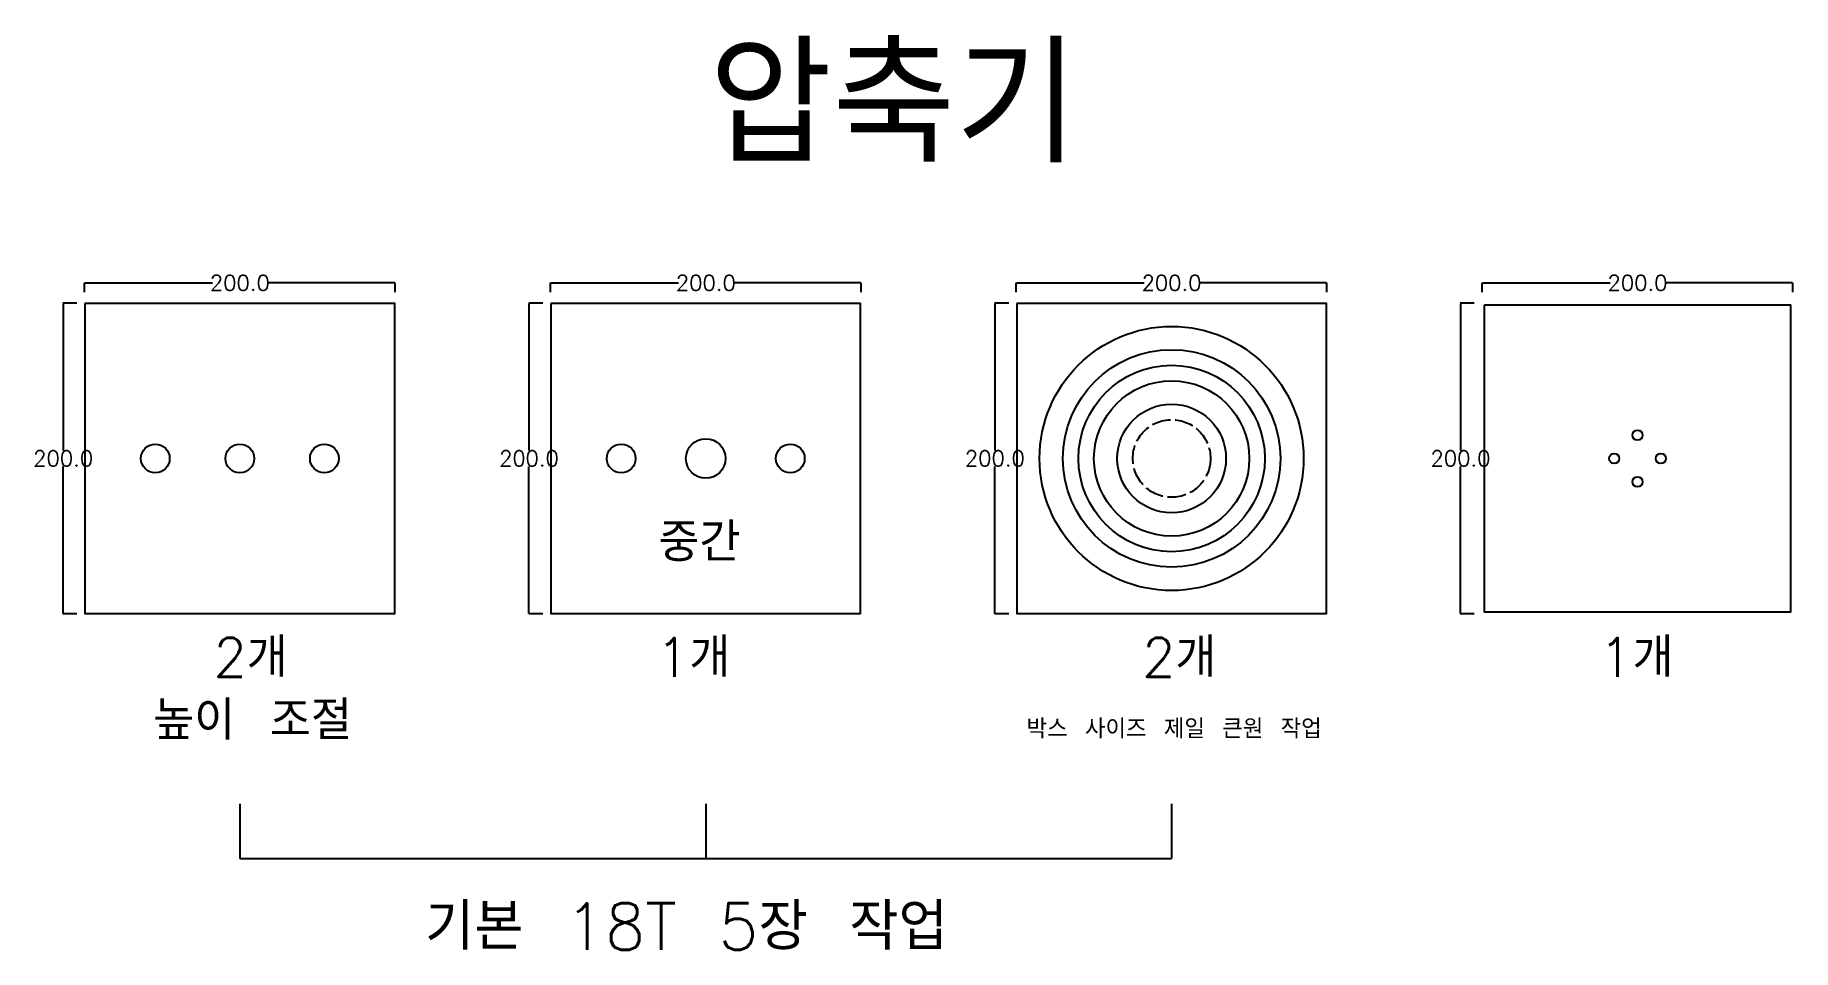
# Model space of a CAD drawing. Header units: millimetres. Extents: x 4055 to 5187, y 28 to 617.
import ezdxf

# ---------------------------------------------------------------- set-up
doc = ezdxf.new("R2010")
doc.units = ezdxf.units.MM
doc.linetypes.add('ACAD_ISO02W100', pattern=[15, 12, -3])
for name, color, linetype in [('TEXT', 7, 'Continuous'), ('볼트 구멍', 7, 'Continuous'), ('치구', 7, 'Continuous'), ('치수', 7, 'Continuous')]:
    doc.layers.add(name, color=color, linetype=linetype)
doc.styles.get("Standard").update_dxf_attribs({"font": 'txt.shx', "bigfont": 'whgtxt.shx'})
doc.dimstyles.get("Standard").update_dxf_attribs({"dimtxt": 7, "dimasz": 0.18, "dimexe": 0.18, "dimexo": 0.0625, "dimgap": 0.09, "dimtad": 0, "dimtih": 1, "dimtoh": 1, "dimdec": 1, "dimzin": 0, "dimdsep": 46, "dimtxsty": 'Standard', "dimcen": 0.09, "dimadec": 0, "dimazin": 0, "dimtfac": 1, "dimtdec": 1, "dimtofl": 0, "dimtmove": 0, "dimatfit": 3, "dimfxl": 0, "dimtolj": 1, "dimtzin": 0, "dimarcsym": 0})

# ---------------------------------------------------------------- blocks, each defined once
blk = doc.blocks.new('*D1')
at = {"layer": 'Defpoints', "color": 0}
for p in [(4286.7, 457.5), (4086.7, 451.6), (4286.7, 451.6)]:
    blk.add_point(p, dxfattribs=at)
at = {"layer": '치수', "color": 0, "lineweight": -2}
for p, q in [((4086.7, 451.6), (4086.7, 457.6)), ((4086.9, 457.5), (4169.1, 457.5)), ((4286.5, 457.5), (4204.3, 457.5)), ((4286.7, 451.6), (4286.7, 457.6))]:
    blk.add_line(p, q, dxfattribs=at)
at = {"layer": '치수', "color": 0}
for points in [[(4086.9, 457.5), (4086.9, 457.4), (4086.7, 457.5)], [(4286.5, 457.5), (4286.5, 457.4), (4286.7, 457.5)]]:
    blk.add_solid(points, dxfattribs=at)
at = {"layer": '치수', "color": 0, "insert": (4186.7, 457.5), "char_height": 10, "attachment_point": 5}
blk.add_mtext('\\A1;200.0', dxfattribs=at)
blk = doc.blocks.new('*D2')
at = {"layer": 'Defpoints', "color": 0}
for p in [(4081.8, 444.5), (4072.9, 244.5), (4081.8, 244.5)]:
    blk.add_point(p, dxfattribs=at)
at = {"layer": '치수', "color": 0, "lineweight": -2}
for p, q in [((4081.8, 444.5), (4072.7, 444.5)), ((4072.9, 444.3), (4072.9, 349.5)), ((4072.9, 244.6), (4072.9, 339.4)), ((4081.8, 244.5), (4072.7, 244.5))]:
    blk.add_line(p, q, dxfattribs=at)
at = {"layer": '치수', "color": 0}
for points in [[(4072.9, 444.3), (4072.9, 444.3), (4072.9, 444.5)], [(4072.9, 244.6), (4072.9, 244.6), (4072.9, 244.5)]]:
    blk.add_solid(points, dxfattribs=at)
at = {"layer": '치수', "color": 0, "insert": (4072.9, 344.5), "char_height": 10, "attachment_point": 5}
blk.add_mtext('\\A1;200.0', dxfattribs=at)
blk = doc.blocks.new('*D3')
at = {"layer": 'Defpoints', "color": 0}
for p in [(4886.7, 457.5), (4686.7, 451.6), (4886.7, 451.6)]:
    blk.add_point(p, dxfattribs=at)
at = {"layer": '치수', "color": 0, "lineweight": -2}
for p, q in [((4686.7, 451.6), (4686.7, 457.6)), ((4686.9, 457.5), (4769.1, 457.5)), ((4886.5, 457.5), (4804.3, 457.5)), ((4886.7, 451.6), (4886.7, 457.6))]:
    blk.add_line(p, q, dxfattribs=at)
at = {"layer": '치수', "color": 0}
for points in [[(4686.9, 457.5), (4686.9, 457.4), (4686.7, 457.5)], [(4886.5, 457.5), (4886.5, 457.4), (4886.7, 457.5)]]:
    blk.add_solid(points, dxfattribs=at)
at = {"layer": '치수', "color": 0, "insert": (4786.7, 457.5), "char_height": 10, "attachment_point": 5}
blk.add_mtext('\\A1;200.0', dxfattribs=at)
blk = doc.blocks.new('*D4')
at = {"layer": 'Defpoints', "color": 0}
for p in [(4586.7, 457.5), (4386.7, 451.6), (4586.7, 451.6)]:
    blk.add_point(p, dxfattribs=at)
at = {"layer": '치수', "color": 0, "lineweight": -2}
for p, q in [((4386.7, 451.6), (4386.7, 457.6)), ((4386.9, 457.5), (4469.1, 457.5)), ((4586.5, 457.5), (4504.3, 457.5)), ((4586.7, 451.6), (4586.7, 457.6))]:
    blk.add_line(p, q, dxfattribs=at)
at = {"layer": '치수', "color": 0}
for points in [[(4386.9, 457.5), (4386.9, 457.4), (4386.7, 457.5)], [(4586.5, 457.5), (4586.5, 457.4), (4586.7, 457.5)]]:
    blk.add_solid(points, dxfattribs=at)
at = {"layer": '치수', "color": 0, "insert": (4486.7, 457.5), "char_height": 10, "attachment_point": 5}
blk.add_mtext('\\A1;200.0', dxfattribs=at)
blk = doc.blocks.new('*D5')
at = {"layer": 'Defpoints', "color": 0}
for p in [(4381.8, 444.5), (4372.9, 244.5), (4381.8, 244.5)]:
    blk.add_point(p, dxfattribs=at)
at = {"layer": '치수', "color": 0, "lineweight": -2}
for p, q in [((4381.8, 444.5), (4372.7, 444.5)), ((4372.9, 444.3), (4372.9, 349.5)), ((4372.9, 244.6), (4372.9, 339.4)), ((4381.8, 244.5), (4372.7, 244.5))]:
    blk.add_line(p, q, dxfattribs=at)
at = {"layer": '치수', "color": 0}
for points in [[(4372.9, 444.3), (4372.9, 444.3), (4372.9, 444.5)], [(4372.9, 244.6), (4372.9, 244.6), (4372.9, 244.5)]]:
    blk.add_solid(points, dxfattribs=at)
at = {"layer": '치수', "color": 0, "insert": (4372.9, 344.5), "char_height": 10, "attachment_point": 5}
blk.add_mtext('\\A1;200.0', dxfattribs=at)
blk = doc.blocks.new('*D6')
at = {"layer": 'Defpoints', "color": 0}
for p in [(4681.8, 444.5), (4672.9, 244.5), (4681.8, 244.5)]:
    blk.add_point(p, dxfattribs=at)
at = {"layer": '치수', "color": 0, "lineweight": -2}
for p, q in [((4681.8, 444.5), (4672.7, 444.5)), ((4672.9, 444.3), (4672.9, 349.5)), ((4672.9, 244.6), (4672.9, 339.4)), ((4681.8, 244.5), (4672.7, 244.5))]:
    blk.add_line(p, q, dxfattribs=at)
at = {"layer": '치수', "color": 0}
for points in [[(4672.9, 444.3), (4672.9, 444.3), (4672.9, 444.5)], [(4672.9, 244.6), (4672.9, 244.6), (4672.9, 244.5)]]:
    blk.add_solid(points, dxfattribs=at)
at = {"layer": '치수', "color": 0, "insert": (4672.9, 344.5), "char_height": 10, "attachment_point": 5}
blk.add_mtext('\\A1;200.0', dxfattribs=at)
blk = doc.blocks.new('*D7')
at = {"layer": 'Defpoints', "color": 0}
for p in [(5186.7, 457.5), (4986.7, 451.6), (5186.7, 451.6)]:
    blk.add_point(p, dxfattribs=at)
at = {"layer": '치수', "color": 0, "lineweight": -2}
for p, q in [((4986.7, 451.6), (4986.7, 457.6)), ((4986.9, 457.5), (5069.1, 457.5)), ((5186.5, 457.5), (5104.3, 457.5)), ((5186.7, 451.6), (5186.7, 457.6))]:
    blk.add_line(p, q, dxfattribs=at)
at = {"layer": '치수', "color": 0}
for points in [[(4986.9, 457.5), (4986.9, 457.4), (4986.7, 457.5)], [(5186.5, 457.5), (5186.5, 457.4), (5186.7, 457.5)]]:
    blk.add_solid(points, dxfattribs=at)
at = {"layer": '치수', "color": 0, "insert": (5086.7, 457.5), "char_height": 10, "attachment_point": 5}
blk.add_mtext('\\A1;200.0', dxfattribs=at)
blk = doc.blocks.new('*D8')
at = {"layer": 'Defpoints', "color": 0}
for p in [(4981.6, 444.5), (4972.7, 244.5), (4981.6, 244.5)]:
    blk.add_point(p, dxfattribs=at)
at = {"layer": '치수', "color": 0, "lineweight": -2}
for p, q in [((4981.5, 444.5), (4972.5, 444.5)), ((4972.7, 444.3), (4972.7, 349.5)), ((4972.7, 244.6), (4972.7, 339.4)), ((4981.5, 244.5), (4972.5, 244.5))]:
    blk.add_line(p, q, dxfattribs=at)
at = {"layer": '치수', "color": 0}
for points in [[(4972.6, 444.3), (4972.7, 444.3), (4972.7, 444.5)], [(4972.6, 244.6), (4972.7, 244.6), (4972.7, 244.5)]]:
    blk.add_solid(points, dxfattribs=at)
at = {"layer": '치수', "color": 0, "insert": (4972.7, 344.5), "char_height": 10, "attachment_point": 5}
blk.add_mtext('\\A1;200.0', dxfattribs=at)

msp = doc.modelspace()

# ---------------------------------------------------------------- linework, layer by layer
at = {"layer": 'TEXT', "color": 3}
for p, q in [((4186.71, 122.1), (4186.71, 86.86)), ((4486.71, 122.1), (4486.71, 86.86)), ((4786.71, 122.1), (4786.71, 86.86)), ((4186.71, 86.86), (4786.71, 86.86))]:
    msp.add_line(p, q, dxfattribs=at)
at = {"layer": '볼트 구멍', "color": 3}
for centre, radius in [((4786.71, 344.46), 85), ((4786.71, 344.46), 70), ((4786.71, 344.46), 60), ((4786.71, 344.46), 50), ((4786.71, 344.46), 35), ((5086.71, 359.46), 3.25), ((4186.71, 344.46), 9.25), ((4486.71, 344.46), 12.75), ((5071.71, 344.46), 3.25), ((5101.71, 344.46), 3.25), ((5086.71, 329.46), 3.25)]:
    msp.add_circle(centre, radius, dxfattribs=at)
at = {"layer": '볼트 구멍', "color": 4, "linetype": 'ACAD_ISO02W100'}
msp.add_circle((4786.71, 344.46), 25, dxfattribs=at)
at = {"layer": '볼트 구멍', "color": 1}
for centre in [(4132.26, 344.46), (4241.16, 344.46), (4432.26, 344.46), (4541.16, 344.46)]:
    msp.add_circle(centre, 9.25, dxfattribs=at)
at = {"layer": '치구'}
for points in [[(4086.96, 444.21), (4086.96, 244.71), (4286.46, 244.71), (4286.46, 444.21)], [(4386.96, 444.21), (4386.96, 244.71), (4586.46, 244.71), (4586.46, 444.21)], [(4686.96, 444.21), (4686.96, 244.71), (4886.46, 244.71), (4886.46, 444.21)], [(4987.96, 443.21), (4987.96, 245.71), (5185.46, 245.71), (5185.46, 443.21)]]:
    msp.add_lwpolyline(points, close=True, dxfattribs=at)

# ---------------------------------------------------------------- texts
at = {"layer": 'TEXT', "color": 3}
for s, height, p in [('압축기', 75, (4488.76, 535)), ('기본 18T 5장 작업', 30, (4305.97, 28.13))]:
    msp.add_text(s, height=height, dxfattribs=at).set_placement(p)
at = {"layer": 'TEXT', "color": 1}
for s, height, p in [('중간', 25, (4456.25, 278.15)), ('2개', 25, (4169.72, 203.95)), ('1개', 25, (4454.76, 203.95)), ('2개', 25, (4767.69, 203.95)), ('1개', 25, (5062.09, 203.95)), ('박스 사이즈 제일 큰원 작업', 12.5, (4693.28, 164.2))]:
    msp.add_text(s, height=height, dxfattribs=at).set_placement(p)
at = {"layer": 'TEXT', "color": 2}
msp.add_text('높이 조절', height=25, dxfattribs=at).set_placement((4130.88, 163.44))

# ---------------------------------------------------------------- dimensions: what is measured, and where the dimension line sits
at = {"layer": '치수', "color": 4}
for base, p1, p2, picture, middle in [((4286.71, 457.45), (4086.71, 451.57), (4286.71, 451.57), '*D1', (4186.71, 457.45)), ((4586.71, 457.45), (4386.71, 451.57), (4586.71, 451.57), '*D4', (4486.71, 457.45)), ((4886.71, 457.45), (4686.71, 451.57), (4886.71, 451.57), '*D3', (4786.71, 457.45)), ((5186.71, 457.45), (4986.71, 451.57), (5186.71, 451.57), '*D7', (5086.71, 457.45))]:
    dim = msp.add_linear_dim(base=base, p1=p1, p2=p2, dimstyle='Standard', override={"dimtxt": 10}, dxfattribs=at)
    dim.commit()
    dim.dimension.update_dxf_attribs({"geometry": picture, "text_midpoint": middle})
for base, p1, p2, picture, middle in [((4072.91, 244.46), (4081.82, 444.46), (4081.82, 244.46), '*D2', (4072.91, 344.46)), ((4372.91, 244.46), (4381.82, 444.46), (4381.82, 244.46), '*D5', (4372.91, 344.46)), ((4672.91, 244.46), (4681.82, 444.46), (4681.82, 244.46), '*D6', (4672.91, 344.46)), ((4972.66, 244.46), (4981.57, 444.46), (4981.57, 244.46), '*D8', (4972.66, 344.46))]:
    dim = msp.add_linear_dim(base=base, p1=p1, p2=p2, angle=90, dimstyle='Standard', override={"dimtxt": 10}, dxfattribs=at)
    dim.commit()
    dim.dimension.update_dxf_attribs({"geometry": picture, "text_midpoint": middle})

doc.saveas('drawing.dxf')
